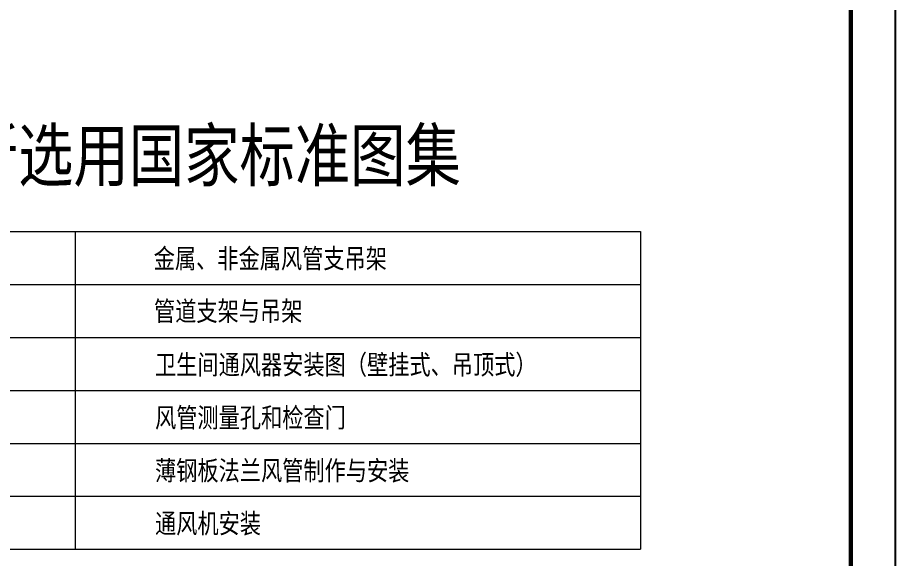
# Model space of a CAD drawing. Extents: x 5109802 to 7068445, y -422737 to 2032183.
# Drawn here: x 5149540 to 5169207, y -354811 to -342689 of the extents above; entities that cross this region are included whole.
import ezdxf

# ---------------------------------------------------------------- set-up
doc = ezdxf.new("R2010")
doc.units = 0
doc.header["$LTSCALE"] = 1000
doc.header["$MEASUREMENT"] = 0
doc.layers.add('PUB_TEXT', color=7, linetype='CONTINUOUS')
doc.layers.add('TH_TITLE', color=7, linetype='CONTINUOUS')
doc.styles.get("Standard").update_dxf_attribs({"font": 'SCEIE', "bigfont": 'SCEIC'})

msp = doc.modelspace()

# ---------------------------------------------------------------- linework, layer by layer
at = {"layer": 'PUB_TEXT', "lineweight": 0}
for p, q in [((5141994.8, -347486), (5163494.6, -347486)), ((5150829.3, -347486), (5150829.3, -354605.5)), ((5163494.6, -347486), (5163494.6, -354605.5)), ((5141994.8, -348672.6), (5163494.6, -348672.6)), ((5141994.8, -349859.2), (5163494.6, -349859.2)), ((5141994.8, -351045.8), (5163494.6, -351045.8)), ((5141994.8, -352232.4), (5163494.6, -352232.4)), ((5141994.8, -353419), (5163494.6, -353419)), ((5141994.8, -354605.5), (5163494.6, -354605.5))]:
    msp.add_line(p, q, dxfattribs=at)
at = {"layer": 'TH_TITLE'}
msp.add_lwpolyline([(5109807.2, -363277.1), (5169207.2, -363277.1), (5169207.2, -321277.1), (5109807.2, -321277.1)], close=True, dxfattribs=at)
at = {"layer": 'TH_TITLE', "const_width": 100}
msp.add_lwpolyline([(5112307.2, -362277.1), (5168207.2, -362277.1), (5168207.2, -322277.1), (5112307.2, -322277.1)], close=True, dxfattribs=at)
at = {"layer": 'TH_TITLE', "const_width": 80}
msp.add_lwpolyline([(5168207.2, -362277.1), (5168207.2, -322277.1)], dxfattribs=at)

# ---------------------------------------------------------------- texts
at = {"layer": 'PUB_TEXT', "lineweight": 0}
for s, height, p in [('所选用国家标准图集', 1305.25, (5148311.5, -346475)), ('金属、非金属风管支吊架      ', 500, (5152589.8, -348357.1)), ('管道支架与吊架     ', 500, (5152596, -349536.6)), ('卫生间通风器安装图（壁挂式、吊顶式）', 500, (5152619.1, -350735.9)), ('风管测量孔和检查门', 500, (5152619.1, -351922.5)), ('薄钢板法兰风管制作与安装', 500, (5152619.1, -353109)), ('通风机安装', 500, (5152619.1, -354295.6))]:
    msp.add_text(s, height=height, dxfattribs=at).set_placement(p)

doc.saveas('drawing.dxf')
